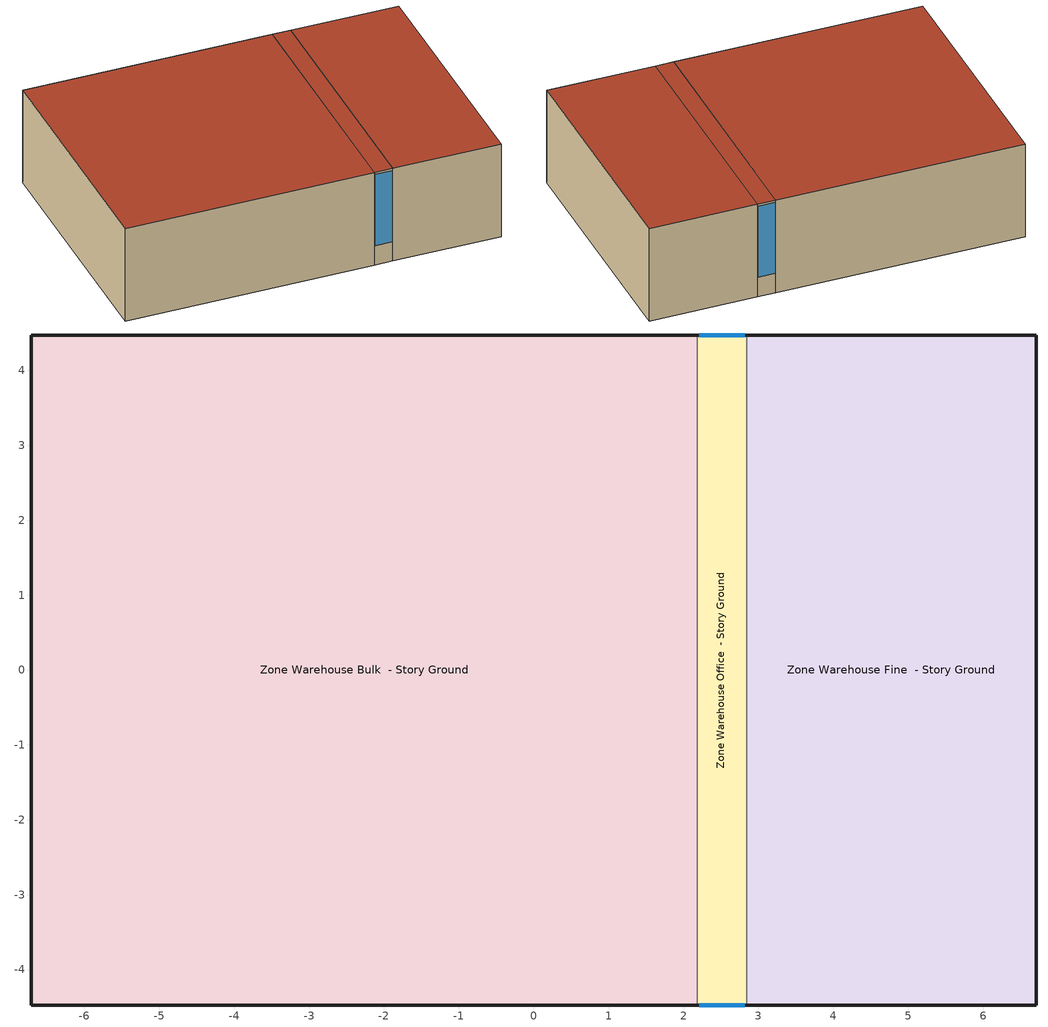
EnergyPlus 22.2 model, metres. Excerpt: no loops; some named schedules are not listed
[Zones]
Zone Warehouse Bulk  - Story Ground
 floor ground (Foundation F 126 Perim 2673 Area 7956): -6.71,-4.47 -6.71,4.47 2.18,4.47 2.18,-4.47 z0
 wall outside (Typical Insulated Exterior Mass Wall R-14.08): 2.18,4.47 -6.71,4.47 -6.71,-4.47 2.18,-4.47 z0:3.66
 wall to Zone Warehouse Office  - Story Ground (Typical Interior Wall): 2.18,-4.47 2.18,4.47 z0:3.66
 roof outside (Typical Insulated Metal Building Roof R-15.38): 2.18,-4.47 2.18,4.47 -6.71,4.47 -6.71,-4.47 z3.66
Zone Warehouse Fine  - Story Ground
 floor ground (Foundation F 126 Perim 1668 Area 3459): 2.84,-4.47 2.84,4.47 6.71,4.47 6.71,-4.47 z0
 wall outside (Typical Insulated Exterior Mass Wall R-14.08): 2.84,-4.47 6.71,-4.47 6.71,4.47 2.84,4.47 z0:3.66
 wall to Zone Warehouse Office  - Story Ground (Typical Interior Wall): 2.84,4.47 2.84,-4.47 z0:3.66
 roof outside (Typical Insulated Metal Building Roof R-15.38): 6.71,-4.47 6.71,4.47 2.84,4.47 2.84,-4.47 z3.66
Zone Warehouse Office  - Story Ground
 floor ground (Foundation F 126 Perim 131 Area 588): 2.18,-4.47 2.18,4.47 2.84,4.47 2.84,-4.47 z0
 wall outside (Typical Insulated Exterior Mass Wall R-14.08): 2.18,-4.47 2.84,-4.47 / 2.84,4.47 2.18,4.47 z0:3.66
 window (U 0.42 SHGC 0.45 Dbl Ref-D Clr 6mm/13mm Arg): 2.21,-4.47 2.82,-4.47 / 2.82,4.47 2.21,4.47 z0.76:3.58
 roof outside (Typical Insulated Metal Building Roof R-15.38): 2.84,-4.47 2.84,4.47 2.18,4.47 2.18,-4.47 z3.66
[Building]
90.1-2010|Warehouse: North Axis {deg}=0; Terrain=Urban; Loads Convergence Tolerance Value {W}=0.04; Temperature Convergence Tolerance Value {deltaC}=0.2; Solar Distribution=FullInteriorAndExterior; Maximum Number of Warmup Days=25; Minimum Number of Warmup Days=6
[Site:Location]
Kodiak Airport: Latitude {deg}=57.75; Longitude {deg}=-152.5; Time Zone {hr}=-9; Elevation {m}=5
[Site:GroundTemperature:FCfactorMethod]
January Ground Temperature {C}=-3.1; February Ground Temperature {C}=-17.7; March Ground Temperature {C}=-19.3; April Ground Temperature {C}=-17.6; May Ground Temperature {C}=-15.4; June Ground Temperature {C}=-10.3; July Ground Temperature {C}=0.7; August Ground Temperature {C}=10.6; September Ground Temperature {C}=16; October Ground Temperature {C}=16.9; November Ground Temperature {C}=14.2; December Ground Temperature {C}=6.7
[Site:WaterMainsTemperature]
Calculation Method=Correlation; Annual Average Outdoor Air Temperature {C}=-1.525; Maximum Difference In Monthly Average Outdoor Air Temperatures {deltaC}=36.2
[SizingPeriod:DesignDay] Day of Month=21; Dry-Bulb Temperature Range Modifier Type=DefaultMultipliers; Humidity Condition Type=Wetbulb; Barometric Pressure {Pa}=100917; Rain Indicator=No; Snow Indicator=No; Daylight Saving Time Indicator=No; Begin Environment Reset Mode=FullResetAtBeginEnvironment
Name | Month | Day Type | Maximum Dry-Bulb Temperature {C} | Daily Dry-Bulb Temperature Range {deltaC} | Wetbulb or DewPoint at Maximum Dry-Bulb {C} | Wind Speed {m/s} | Wind Direction {deg} | Solar Model Indicator | ASHRAE Clear Sky Optical Depth for Beam Irradiance (taub) | ASHRAE Clear Sky Optical Depth for Diffuse Irradiance (taud) | Sky Clearness
Kodiak Ann Clg .4% Condns DB=>MWB | 8 | SummerDesignDay | 20.3 | 6.3 | 14.1 | 5 | 320 | ASHRAETau | 0.322 | 2.497
Kodiak Ann Clg .4% Condns WB=>MDB | 8 | SummerDesignDay | 18.9 | 6.3 | 15 | 5 | 320 | ASHRAETau | 0.322 | 2.497
Kodiak Ann Htg 99.6% Condns DB | 1 | WinterDesignDay | -12.8 | 0 | -12.8 | 5.6 | 290 | ASHRAEClearSky |  |  | 0
Kodiak April .4% Condns DB=>MCWB | 4 | SummerDesignDay | 12.9 | 5.4 | 7 | 5 | 320 | ASHRAETau | 0.323 | 2.439
[Material] Thermal Absorptance=0.9
Name | Roughness | Thickness {m} | Conductivity {W/m-K} | Density {kg/m3} | Specific Heat {J/kg-K} | Solar Absorptance | Visible Absorptance
1/2IN Gypsum | Smooth | 0.0127 | 0.16 | 784.9 | 830 | 0.4 | 0.4
1IN Stucco | Smooth | 0.0253 | 0.6918 | 1858 | 837 | 0.7 | 0.92
8IN CONCRETE HW RefBldg | Rough | 0.2032 | 1.311 | 2240 | 836.8 | 0.7 | 0.7
G01 13mm gypsum board | Smooth | 0.0127 | 0.16 | 800 | 1090 | 0.7 | 0.5
Metal Roof Surface | Smooth | 0.0008 | 45.28 | 7824 | 500 | 0.7 | 0.7
Std Wood 6inch 2 | MediumSmooth | 0.15 | 0.12 | 540 | 1210 | 0.7 | 0.7
[Material:NoMass] Roughness=Smooth; Thermal Absorptance=0.9; Solar Absorptance=0.7; Visible Absorptance=0.7
Name | Thermal Resistance {m2-K/W}
Typical Insulation R-11.7 | 2.05979
Typical Insulation R-14.6 | 2.572
[WindowMaterial:Gas]
ARGON 13MM: Gas Type=Argon; Thickness {m}=0.0127
[WindowMaterial:Glazing] Optical Data Type=SpectralAverage; Thickness {m}=0.006; Infrared Transmittance at Normal Incidence=0; Front Side Infrared Hemispherical Emissivity=0.84; Conductivity {W/m-K}=0.9; Dirt Correction Factor for Solar and Visible Transmittance=1; Solar Diffusing=No
Name | Solar Transmittance at Normal Incidence | Front Side Solar Reflectance at Normal Incidence | Back Side Solar Reflectance at Normal Incidence | Visible Transmittance at Normal Incidence | Front Side Visible Reflectance at Normal Incidence | Back Side Visible Reflectance at Normal Incidence | Back Side Infrared Hemispherical Emissivity
CLEAR 6MM | 0.775 | 0.071 | 0.071 | 0.881 | 0.08 | 0.08 | 0.84
REF D CLEAR 6MM | 0.429 | 0.308 | 0.379 | 0.334 | 0.453 | 0.505 | 0.82
[Construction]
InteriorFurnishings 2: Std Wood 6inch 2
Typical Insulated Exterior Mass Wall R-14.08: 1IN Stucco, 8IN CONCRETE HW RefBldg, Typical Insulation R-11.7, 1/2IN Gypsum
Typical Insulated Metal Building Roof R-15.38: Metal Roof Surface, Typical Insulation R-14.6
Typical Interior Wall: G01 13mm gypsum board, G01 13mm gypsum board
U 0.42 SHGC 0.45 Dbl Ref-D Clr 6mm/13mm Arg: REF D CLEAR 6MM, ARGON 13MM, CLEAR 6MM
[Construction:FfactorGroundFloor] F-Factor {W/m-K}=1.26344
Name | Area {m2} | PerimeterExposed {m}
Foundation F 126 Perim 131 Area 588 | 5.88151 | 1.31498
Foundation F 126 Perim 1668 Area 3459 | 34.5929 | 16.6796
Foundation F 126 Perim 2673 Area 7956 | 79.5564 | 26.7325
[Zone] Multiplier=1; Part of Total Floor Area=Yes
Zone Warehouse Bulk  - Story Ground; Zone Warehouse Fine  - Story Ground; Zone Warehouse Office  - Story Ground
[Space]
Name | Zone | Space Type
Warehouse Bulk  - Story Ground | Zone Warehouse Bulk  - Story Ground | Warehouse Bulk - 90.1-2010
Warehouse Fine  - Story Ground | Zone Warehouse Fine  - Story Ground | Warehouse Fine - 90.1-2010
Warehouse Office  - Story Ground | Zone Warehouse Office  - Story Ground | Warehouse Office - 90.1-2010
[SpaceList]
Warehouse Bulk - 90.1-2010: Warehouse Bulk  - Story Ground
Warehouse Fine - 90.1-2010: Warehouse Fine  - Story Ground
Warehouse Office - 90.1-2010: Warehouse Office  - Story Ground
[Lights] Design Level Calculation Method=Watts/Area; Return Air Fraction=0; Fraction Visible=0.18; Fraction Replaceable=1
Name | Zone or ZoneList or Space or SpaceList | Schedule | Watts per Zone Floor Area {W/m2} | Fraction Radiant
Warehouse Bulk Lights | Warehouse Bulk - 90.1-2010 | Warehouse BLDG_LIGHT_STORAGE_SCH | 6.24307 | 0.42
Warehouse Fine Lights | Warehouse Fine - 90.1-2010 | Warehouse BLDG_LIGHT_STORAGE_SCH | 10.2257 | 0.42
Warehouse Office Lights | Warehouse Office - 90.1-2010 | Warehouse BLDG_LIGHT_OFFICE_SCH_2010 | 9.68752 | 0.37
[ElectricEquipment] Design Level Calculation Method=Watts/Area
Name | Zone or ZoneList or Space or SpaceList | Schedule | Watts per Zone Floor Area {W/m2} | Fraction Latent | Fraction Radiant | Fraction Lost
Electric Equipment 2 | Warehouse Bulk - 90.1-2010 | Outage Availability Schedule | 50
Warehouse Bulk Elec Equip | Warehouse Bulk - 90.1-2010 | Warehouse Bldg Equip | 2.55842 | 0 | 0 | 0
Electric Equipment 1 | Warehouse Office - 90.1-2010 | Outage Availability Schedule | 30
Warehouse Office Elec Equip | Warehouse Office - 90.1-2010 | Warehouse Office_Plug_SCH | 8.07293 | 0 | 0 | 0
[ZoneInfiltration:DesignFlowRate] Schedule=Always On Discrete; Design Flow Rate Calculation Method=Flow/ExteriorArea; Constant Term Coefficient=0; Temperature Term Coefficient=0; Velocity Term Coefficient=0.224; Velocity Squared Term Coefficient=0
Name | Zone or ZoneList or Space or SpaceList | Flow Rate per Exterior Surface Area {m3/s-m2}
Warehouse Bulk  - Story Ground Infiltration | Warehouse Bulk  - Story Ground | 0.000256235
Warehouse Fine  - Story Ground Infiltration | Warehouse Fine  - Story Ground | 0.007
Warehouse Office  - Story Ground Infiltration | Warehouse Office  - Story Ground | 0.000256235
[ZoneControl:Thermostat]
Zone Warehouse Bulk  - Story Ground Thermostat: Zone or ZoneList=Zone Warehouse Bulk  - Story Ground; Control Type Schedule=Zone Warehouse Bulk  - Story Ground Thermostat Schedule; Control 1=Warehouse Bulk - 90.1-2010 Thermostat; Temperature Difference Between Cutout And Setpoint {deltaC}=0
[ThermostatSetpoint:DualSetpoint]
Warehouse Bulk - 90.1-2010 Thermostat: Heating Setpoint Temperature Schedule=Warehouse Bulk Storage Heating Setpoint Schedule; Cooling Setpoint Temperature Schedule=Warehouse ClgSetp BulkStorage
[Zone equipment]
Zone Warehouse Bulk  - Story Ground: Zone Warehouse Bulk  - Story Ground Electric Baseboard
[Sizing:Zone]
Zone Warehouse Bulk  - Story Ground: Zone Cooling Design Supply Air Temperature Input Method=SupplyAirTemperature; Zone Cooling Design Supply Air Temperature {C}=14; Zone Cooling Design Supply Air Temperature Difference {deltaC}=11.11; Zone Heating Design Supply Air Temperature Input Method=SupplyAirTemperature; Zone Heating Design Supply Air Temperature {C}=40; Zone Heating Design Supply Air Temperature Difference {deltaC}=11.11; Zone Cooling Design Supply Air Humidity Ratio {kgWater/kgDryAir}=0.0085; Zone Heating Design Supply Air Humidity Ratio {kgWater/kgDryAir}=0.008; Design Specification Outdoor Air Object=Zone Warehouse Bulk  - Story Ground DSOA Space List; Cooling Design Air Flow Method=DesignDay; Cooling Design Air Flow Rate {m3/s}=0; Cooling Minimum Air Flow per Zone Floor Area {m3/s-m2}=0.000762; Cooling Minimum Air Flow {m3/s}=0; Cooling Minimum Air Flow Fraction=0; Heating Design Air Flow Method=DesignDay; Heating Design Air Flow Rate {m3/s}=0; Heating Maximum Air Flow per Zone Floor Area {m3/s-m2}=0.002032; Heating Maximum Air Flow {m3/s}=0.141576; Heating Maximum Air Flow Fraction=0.3; Account for Dedicated Outdoor Air System=No; Zone Load Sizing Method=Sensible Load Only No Latent Load; Zone Latent Cooling Design Supply Air Humidity Ratio Input Method=HumidityRatioDifference; Zone Cooling Design Supply Air Humidity Ratio Difference {kgWater/kgDryAir}=0.005; Zone Latent Heating Design Supply Air Humidity Ratio Input Method=HumidityRatioDifference; Zone Humidification Design Supply Air Humidity Ratio Difference {kgWater/kgDryAir}=0.005
[DesignSpecification:OutdoorAir]
Warehouse Bulk Ventilation: Outdoor Air Method=Sum; Outdoor Air Flow per Person {m3/s-person}=0; Outdoor Air Flow per Zone Floor Area {m3/s-m2}=0.0003048; Outdoor Air Flow per Zone {m3/s}=0; Outdoor Air Flow Air Changes per Hour {1/hr}=0
[DesignSpecification:OutdoorAir:SpaceList]
Zone Warehouse Bulk  - Story Ground DSOA Space List: Space Name 1=Warehouse Bulk  - Story Ground; Space Design Specification Outdoor Air Object Name 1=Warehouse Bulk Ventilation
[InternalMass] Construction=InteriorFurnishings 2
Name | Zone or ZoneList | Space or SpaceList | Surface Area {m2}
Warehouse Fine  - Story Ground Mass | Zone Warehouse Fine  - Story Ground | Warehouse Fine  - Story Ground | 69.1857
Warehouse Office  - Story Ground Mass | Zone Warehouse Office  - Story Ground | Warehouse Office  - Story Ground | 11.763
[People]
Warehouse Office People: Zone or ZoneList or Space or SpaceList=Warehouse Office - 90.1-2010; Number of People Schedule=Warehouse BLDG_OCC_SCH; Number of People Calculation Method=People/Area; People per Floor Area {person/m2}=0.0210973; Fraction Radiant=0.3; Activity Level Schedule=Warehouse Office Activity Schedule; Enable ASHRAE 55 Comfort Warnings=Yes; Work Efficiency Schedule=Work Efficiency Schedule; Clothing Insulation Schedule=Clothing Schedule; Air Velocity Schedule=Air Velocity Schedule; Thermal Comfort Model 1 Type=Fanger; Thermal Comfort Model 2 Type=AdaptiveASH55
[Exterior:Lights] Control Option=AstronomicalClock
Name | Schedule | Design Level {W}
NonDimming Exterior Lights Def | OfficeSmall Exterior_lighting_schedule_a | 50.7
Occ Sensing Exterior Lights Def | OfficeSmall Exterior_lighting_schedule_b | 861.3
[Schedule:Day:Interval]
Warehouse BLDG_LIGHT_STORAGE_SCH Default: Average, 24:00, 0.1
Warehouse BLDG_LIGHT_STORAGE_SCH Sat|Wkdy Day: Average, 06:30, 0.1, 06:40, 0.183333, 06:50, 0.266667, 07:00, 0.35, 07:10, 0.433333, 07:20, 0.516667, 07:30, 0.6, 07:40, 0.625, 07:50, 0.65, 08:00, 0.675, 08:09, 0.7, 08:19, 0.725, 08:29, 0.75, 08:30, 0.75, 08:39, 0.766667, 08:49, 0.783333, 08:59, 0.8, 09:09, 0.816667, 09:19, 0.833333, 09:29, 0.85, 09:30, 0.85, 15:30, 0.85, 15:39, 0.833333, 15:49, 0.816667, 15:59, 0.8, 16:09, 0.783333, 16:19, 0.766667, 16:30, 0.75, 16:40, 0.725, 16:50, 0.7, 17:00, 0.675, 17:10, 0.65, 17:20, 0.625, 17:30, 0.6, 17:40, 0.516667, 17:50, 0.433333, 18:00, 0.35, 18:10, 0.266667, 18:20, 0.183333, 18:30, 0.1, 24:00, 0.1
OfficeSmall Exterior_lighting_schedule_a Default; OfficeSmall Exterior_lighting_schedule_a Summer Design Day; OfficeSmall Exterior_lighting_schedule_a Winter Design Day: No, 06:00, 0, 24:00, 1
OfficeSmall Exterior_lighting_schedule_b Default; OfficeSmall Exterior_lighting_schedule_b Summer Design Day; OfficeSmall Exterior_lighting_schedule_b Winter Design Day: No, 06:00, 0.7, 24:00, 1
Schedule Day 21: No, 01:00, 0.7, 02:00, 0.7, 03:00, 0, 04:00, 0, 05:00, 0, 06:00, 0, 07:00, 0, 08:00, 1, 09:00, 1, 10:00, 1, 11:00, 1, 12:00, 1, 13:00, 1, 14:00, 1, 15:00, 1, 16:00, 1, 17:00, 1, 18:00, 1, 19:00, 1, 20:00, 1, 21:00, 1, 22:00, 1, 23:00, 1, 24:00, 1
Schedule Day 31: No, 01:00, 0, 02:00, 0, 03:00, 0, 04:00, 0, 05:00, 0, 06:00, 0, 07:00, 0, 08:00, 1, 09:00, 1, 10:00, 1, 11:00, 1, 12:00, 1, 13:00, 1, 14:00, 1, 15:00, 1, 16:00, 1, 17:00, 1, 18:00, 1, 19:00, 1, 20:00, 1, 21:00, 1, 22:00, 1, 23:00, 1, 24:00, 1
[Schedule:Week:Daily]
Warehouse BLDG_LIGHT_STORAGE_SCH Week Rule - Jan1-Mar4: Warehouse BLDG_LIGHT_STORAGE_SCH Default, Warehouse BLDG_LIGHT_STORAGE_SCH Sat|Wkdy Day, Warehouse BLDG_LIGHT_STORAGE_SCH Sat|Wkdy Day, Warehouse BLDG_LIGHT_STORAGE_SCH Sat|Wkdy Day, Warehouse BLDG_LIGHT_STORAGE_SCH Sat|Wkdy Day, Warehouse BLDG_LIGHT_STORAGE_SCH Sat|Wkdy Day, Warehouse BLDG_LIGHT_STORAGE_SCH Sat|Wkdy Day, Warehouse BLDG_LIGHT_STORAGE_SCH Default, Warehouse BLDG_LIGHT_STORAGE_SCH Summer Design Day, Warehouse BLDG_LIGHT_STORAGE_SCH Winter Design Day, Warehouse BLDG_LIGHT_STORAGE_SCH Default, Warehouse BLDG_LIGHT_STORAGE_SCH Default
Warehouse BLDG_LIGHT_STORAGE_SCH Week Rule - Mar5-Apr29; Warehouse BLDG_LIGHT_STORAGE_SCH Week Rule - May7-Dec31: autogen Schedule Rule 22 1_day_sch, Warehouse BLDG_LIGHT_STORAGE_SCH Sat|Wkdy Day, Warehouse BLDG_LIGHT_STORAGE_SCH Sat|Wkdy Day, Warehouse BLDG_LIGHT_STORAGE_SCH Sat|Wkdy Day, Warehouse BLDG_LIGHT_STORAGE_SCH Sat|Wkdy Day, Warehouse BLDG_LIGHT_STORAGE_SCH Sat|Wkdy Day, Warehouse BLDG_LIGHT_STORAGE_SCH Sat|Wkdy Day, Warehouse BLDG_LIGHT_STORAGE_SCH Default, Warehouse BLDG_LIGHT_STORAGE_SCH Summer Design Day, Warehouse BLDG_LIGHT_STORAGE_SCH Winter Design Day, Warehouse BLDG_LIGHT_STORAGE_SCH Default, Warehouse BLDG_LIGHT_STORAGE_SCH Default
Warehouse BLDG_LIGHT_STORAGE_SCH Week Rule - Apr30-May6: autogen Schedule Rule 22 1_day_sch, Warehouse BLDG_LIGHT_STORAGE_SCH Sat|Wkdy Day, Warehouse BLDG_LIGHT_STORAGE_SCH Sat|Wkdy Day, Warehouse BLDG_LIGHT_STORAGE_SCH Sat|Wkdy Day, Warehouse BLDG_LIGHT_STORAGE_SCH Sat|Wkdy Day, Schedule Day 18, Warehouse BLDG_LIGHT_STORAGE_SCH Sat|Wkdy Day, Warehouse BLDG_LIGHT_STORAGE_SCH Default, Warehouse BLDG_LIGHT_STORAGE_SCH Summer Design Day, Warehouse BLDG_LIGHT_STORAGE_SCH Winter Design Day, Warehouse BLDG_LIGHT_STORAGE_SCH Default, Warehouse BLDG_LIGHT_STORAGE_SCH Default
Warehouse Bldg Equip Week Rule - Jan1-Mar4: Warehouse Bldg Equip Sun|Hol Day, autogen Warehouse Bldg Equip 1_day_sch, Warehouse Bldg Equip Default, Warehouse Bldg Equip Default, Warehouse Bldg Equip Default, Warehouse Bldg Equip Default, Warehouse Bldg Equip Default, Warehouse Bldg Equip Default, Warehouse Bldg Equip Summer Design Day, Warehouse Bldg Equip Winter Design Day, Warehouse Bldg Equip Default, Warehouse Bldg Equip Default
Warehouse Bldg Equip Week Rule - Mar5-Apr29; Warehouse Bldg Equip Week Rule - May7-Dec31: Warehouse Bldg Equip Sun|Hol Day, Warehouse Bldg Equip Default, Warehouse Bldg Equip Default, Warehouse Bldg Equip Default, Warehouse Bldg Equip Default, Warehouse Bldg Equip Default, Warehouse Bldg Equip Default, Warehouse Bldg Equip Default, Warehouse Bldg Equip Summer Design Day, Warehouse Bldg Equip Winter Design Day, Warehouse Bldg Equip Default, Warehouse Bldg Equip Default
Warehouse Bldg Equip Week Rule - Apr30-May6: Warehouse Bldg Equip Sun|Hol Day, Warehouse Bldg Equip Default, Warehouse Bldg Equip Default, Warehouse Bldg Equip Default, Warehouse Bldg Equip Default, Schedule Day 17, Warehouse Bldg Equip Default, Warehouse Bldg Equip Default, Warehouse Bldg Equip Summer Design Day, Warehouse Bldg Equip Winter Design Day, Warehouse Bldg Equip Default, Warehouse Bldg Equip Default
Warehouse BLDG_LIGHT_OFFICE_SCH_2010 Week Rule - Jan1-Mar4: Warehouse BLDG_LIGHT_OFFICE_SCH_2010 Default, Warehouse BLDG_LIGHT_OFFICE_SCH_2010 Sat|Wkdy Day, Warehouse BLDG_LIGHT_OFFICE_SCH_2010 Sat|Wkdy Day, Warehouse BLDG_LIGHT_OFFICE_SCH_2010 Sat|Wkdy Day, Warehouse BLDG_LIGHT_OFFICE_SCH_2010 Sat|Wkdy Day, Warehouse BLDG_LIGHT_OFFICE_SCH_2010 Sat|Wkdy Day, Warehouse BLDG_LIGHT_OFFICE_SCH_2010 Default, Warehouse BLDG_LIGHT_OFFICE_SCH_2010 Default, Warehouse BLDG_LIGHT_OFFICE_SCH_2010 Summer Design Day, Warehouse BLDG_LIGHT_OFFICE_SCH_2010 Winter Design Day, Warehouse BLDG_LIGHT_OFFICE_SCH_2010 Default, Warehouse BLDG_LIGHT_OFFICE_SCH_2010 Default
Warehouse BLDG_LIGHT_OFFICE_SCH_2010 Week Rule - Mar5-Apr29; Warehouse BLDG_LIGHT_OFFICE_SCH_2010 Week Rule - May7-Dec31: autogen Schedule Rule 29 1_day_sch, Warehouse BLDG_LIGHT_OFFICE_SCH_2010 Sat|Wkdy Day, Warehouse BLDG_LIGHT_OFFICE_SCH_2010 Sat|Wkdy Day, Warehouse BLDG_LIGHT_OFFICE_SCH_2010 Sat|Wkdy Day, Warehouse BLDG_LIGHT_OFFICE_SCH_2010 Sat|Wkdy Day, Warehouse BLDG_LIGHT_OFFICE_SCH_2010 Sat|Wkdy Day, Warehouse BLDG_LIGHT_OFFICE_SCH_2010 Default, Warehouse BLDG_LIGHT_OFFICE_SCH_2010 Default, Warehouse BLDG_LIGHT_OFFICE_SCH_2010 Summer Design Day, Warehouse BLDG_LIGHT_OFFICE_SCH_2010 Winter Design Day, Warehouse BLDG_LIGHT_OFFICE_SCH_2010 Default, Warehouse BLDG_LIGHT_OFFICE_SCH_2010 Default
Warehouse BLDG_LIGHT_OFFICE_SCH_2010 Week Rule - Apr30-May6: autogen Schedule Rule 29 1_day_sch, Warehouse BLDG_LIGHT_OFFICE_SCH_2010 Sat|Wkdy Day, Warehouse BLDG_LIGHT_OFFICE_SCH_2010 Sat|Wkdy Day, Warehouse BLDG_LIGHT_OFFICE_SCH_2010 Sat|Wkdy Day, Warehouse BLDG_LIGHT_OFFICE_SCH_2010 Sat|Wkdy Day, Schedule Day 16, Warehouse BLDG_LIGHT_OFFICE_SCH_2010 Default, Warehouse BLDG_LIGHT_OFFICE_SCH_2010 Default, Warehouse BLDG_LIGHT_OFFICE_SCH_2010 Summer Design Day, Warehouse BLDG_LIGHT_OFFICE_SCH_2010 Winter Design Day, Warehouse BLDG_LIGHT_OFFICE_SCH_2010 Default, Warehouse BLDG_LIGHT_OFFICE_SCH_2010 Default
Warehouse BLDG_OCC_SCH Week Rule - Jan1-Dec31: Warehouse BLDG_OCC_SCH Default, Warehouse BLDG_OCC_SCH WntrDsn|SmrDsn|Sat|Wkdy Day, Warehouse BLDG_OCC_SCH WntrDsn|SmrDsn|Sat|Wkdy Day, Warehouse BLDG_OCC_SCH WntrDsn|SmrDsn|Sat|Wkdy Day, Warehouse BLDG_OCC_SCH WntrDsn|SmrDsn|Sat|Wkdy Day, Warehouse BLDG_OCC_SCH WntrDsn|SmrDsn|Sat|Wkdy Day, Warehouse BLDG_OCC_SCH Default, Warehouse BLDG_OCC_SCH Default, Warehouse BLDG_OCC_SCH Summer Design Day, Warehouse BLDG_OCC_SCH Winter Design Day, Warehouse BLDG_OCC_SCH Default, Warehouse BLDG_OCC_SCH Default
Warehouse Office Activity Schedule Week Rule - Jan1-Feb25: Warehouse Office Activity Schedule Default, autogen Warehouse Office Activity Schedule 0_day_sch, Warehouse Office Activity Schedule Default, Warehouse Office Activity Schedule Default, autogen Warehouse Office Activity Schedule 1_day_sch, Warehouse Office Activity Schedule Default, Warehouse Office Activity Schedule Default, Warehouse Office Activity Schedule Default, Warehouse Office Activity Schedule Summer Design Day, Warehouse Office Activity Schedule Winter Design Day, Warehouse Office Activity Schedule Default, Warehouse Office Activity Schedule Default
Warehouse Office Activity Schedule Week Rule - Feb26-Mar4: Warehouse Office Activity Schedule Default, autogen Warehouse Office Activity Schedule 0_day_sch, Warehouse Office Activity Schedule Default, autogen Warehouse Office Activity Schedule 1_day_sch, Warehouse Office Activity Schedule Default, Warehouse Office Activity Schedule Default, Warehouse Office Activity Schedule Default, Warehouse Office Activity Schedule Default, Warehouse Office Activity Schedule Summer Design Day, Warehouse Office Activity Schedule Winter Design Day, Warehouse Office Activity Schedule Default, Warehouse Office Activity Schedule Default
Warehouse Office Activity Schedule Week Rule - Mar5-Dec31: autogen Warehouse Office Activity Schedule 0_day_sch, Warehouse Office Activity Schedule Default, Warehouse Office Activity Schedule Default, autogen Warehouse Office Activity Schedule 1_day_sch, Warehouse Office Activity Schedule Default, Warehouse Office Activity Schedule Default, Warehouse Office Activity Schedule Default, Warehouse Office Activity Schedule Default, Warehouse Office Activity Schedule Summer Design Day, Warehouse Office Activity Schedule Winter Design Day, Warehouse Office Activity Schedule Default, Warehouse Office Activity Schedule Default
Work Efficiency Schedule Week Rule - Jan1-Apr29; Work Efficiency Schedule Week Rule - May7-Dec31: Work Efficiency Schedule Default, Work Efficiency Schedule Default, Work Efficiency Schedule Default, Work Efficiency Schedule Default, Work Efficiency Schedule Default, Work Efficiency Schedule Default, Work Efficiency Schedule Default, Work Efficiency Schedule Default, Work Efficiency Schedule Default, Work Efficiency Schedule Default, Work Efficiency Schedule Default, Work Efficiency Schedule Default
Work Efficiency Schedule Week Rule - Apr30-May6: Work Efficiency Schedule Default, Work Efficiency Schedule Default, Work Efficiency Schedule Default, Work Efficiency Schedule Default, Work Efficiency Schedule Default, Schedule Day 25, Work Efficiency Schedule Default, Work Efficiency Schedule Default, Work Efficiency Schedule Default, Work Efficiency Schedule Default, Work Efficiency Schedule Default, Work Efficiency Schedule Default
Clothing Schedule Week Rule - Jan1-Apr29; Clothing Schedule Week Rule - May7-Dec31: Clothing Schedule Default Winter Clothes, Clothing Schedule Default Winter Clothes, Clothing Schedule Default Winter Clothes, Clothing Schedule Default Winter Clothes, Clothing Schedule Default Winter Clothes, Clothing Schedule Default Winter Clothes, Clothing Schedule Default Winter Clothes, Clothing Schedule Default Winter Clothes, Clothing Schedule Default Winter Clothes, Clothing Schedule Default Winter Clothes, Clothing Schedule Default Winter Clothes, Clothing Schedule Default Winter Clothes
Clothing Schedule Week Rule - Apr30-May6: Clothing Schedule Default Winter Clothes, Clothing Schedule Default Winter Clothes, Clothing Schedule Default Winter Clothes, Clothing Schedule Default Winter Clothes, Clothing Schedule Default Winter Clothes, Schedule Day 23, Clothing Schedule Default Winter Clothes, Clothing Schedule Default Winter Clothes, Clothing Schedule Default Winter Clothes, Clothing Schedule Default Winter Clothes, Clothing Schedule Default Winter Clothes, Clothing Schedule Default Winter Clothes
Air Velocity Schedule Week Rule - Jan1-Apr29; Air Velocity Schedule Week Rule - May7-Dec31: Air Velocity Schedule Default, Air Velocity Schedule Default, Air Velocity Schedule Default, Air Velocity Schedule Default, Air Velocity Schedule Default, Air Velocity Schedule Default, Air Velocity Schedule Default, Air Velocity Schedule Default, Air Velocity Schedule Default, Air Velocity Schedule Default, Air Velocity Schedule Default, Air Velocity Schedule Default
Air Velocity Schedule Week Rule - Apr30-May6: Air Velocity Schedule Default, Air Velocity Schedule Default, Air Velocity Schedule Default, Air Velocity Schedule Default, Air Velocity Schedule Default, Schedule Day 33, Air Velocity Schedule Default, Air Velocity Schedule Default, Air Velocity Schedule Default, Air Velocity Schedule Default, Air Velocity Schedule Default, Air Velocity Schedule Default
Warehouse Office_Plug_SCH Week Rule - Jan1-Mar4: Warehouse Office_Plug_SCH Default, Warehouse Office_Plug_SCH Sat|Wkdy Day, Warehouse Office_Plug_SCH Sat|Wkdy Day, Warehouse Office_Plug_SCH Sat|Wkdy Day, Warehouse Office_Plug_SCH Sat|Wkdy Day, Warehouse Office_Plug_SCH Sat|Wkdy Day, Warehouse Office_Plug_SCH Sat|Wkdy Day, Warehouse Office_Plug_SCH Default, Warehouse Office_Plug_SCH Summer Design Day, Warehouse Office_Plug_SCH Winter Design Day, Warehouse Office_Plug_SCH Default, Warehouse Office_Plug_SCH Default
Warehouse Office_Plug_SCH Week Rule - Mar5-Apr29; Warehouse Office_Plug_SCH Week Rule - May7-Dec31: autogen Schedule Rule 30 1_day_sch, Warehouse Office_Plug_SCH Sat|Wkdy Day, Warehouse Office_Plug_SCH Sat|Wkdy Day, Warehouse Office_Plug_SCH Sat|Wkdy Day, Warehouse Office_Plug_SCH Sat|Wkdy Day, Warehouse Office_Plug_SCH Sat|Wkdy Day, Warehouse Office_Plug_SCH Sat|Wkdy Day, Warehouse Office_Plug_SCH Default, Warehouse Office_Plug_SCH Summer Design Day, Warehouse Office_Plug_SCH Winter Design Day, Warehouse Office_Plug_SCH Default, Warehouse Office_Plug_SCH Default
Warehouse Office_Plug_SCH Week Rule - Apr30-May6: autogen Schedule Rule 30 1_day_sch, Warehouse Office_Plug_SCH Sat|Wkdy Day, Warehouse Office_Plug_SCH Sat|Wkdy Day, Warehouse Office_Plug_SCH Sat|Wkdy Day, Warehouse Office_Plug_SCH Sat|Wkdy Day, Schedule Day 26, Warehouse Office_Plug_SCH Sat|Wkdy Day, Warehouse Office_Plug_SCH Default, Warehouse Office_Plug_SCH Summer Design Day, Warehouse Office_Plug_SCH Winter Design Day, Warehouse Office_Plug_SCH Default, Warehouse Office_Plug_SCH Default
OfficeSmall Exterior_lighting_schedule_a Week Rule - Jan1-Apr29; OfficeSmall Exterior_lighting_schedule_a Week Rule - May7-Dec31: OfficeSmall Exterior_lighting_schedule_a Default, OfficeSmall Exterior_lighting_schedule_a Default, OfficeSmall Exterior_lighting_schedule_a Default, OfficeSmall Exterior_lighting_schedule_a Default, OfficeSmall Exterior_lighting_schedule_a Default, OfficeSmall Exterior_lighting_schedule_a Default, OfficeSmall Exterior_lighting_schedule_a Default, OfficeSmall Exterior_lighting_schedule_a Default, OfficeSmall Exterior_lighting_schedule_a Summer Design Day, OfficeSmall Exterior_lighting_schedule_a Winter Design Day, OfficeSmall Exterior_lighting_schedule_a Default, OfficeSmall Exterior_lighting_schedule_a Default
OfficeSmall Exterior_lighting_schedule_a Week Rule - Apr30-May6: OfficeSmall Exterior_lighting_schedule_a Default, OfficeSmall Exterior_lighting_schedule_a Default, OfficeSmall Exterior_lighting_schedule_a Default, OfficeSmall Exterior_lighting_schedule_a Default, OfficeSmall Exterior_lighting_schedule_a Default, Schedule Day 31, OfficeSmall Exterior_lighting_schedule_a Default, OfficeSmall Exterior_lighting_schedule_a Default, OfficeSmall Exterior_lighting_schedule_a Summer Design Day, OfficeSmall Exterior_lighting_schedule_a Winter Design Day, OfficeSmall Exterior_lighting_schedule_a Default, OfficeSmall Exterior_lighting_schedule_a Default
OfficeSmall Exterior_lighting_schedule_b Week Rule - Jan1-Apr29; OfficeSmall Exterior_lighting_schedule_b Week Rule - May7-Dec31: OfficeSmall Exterior_lighting_schedule_b Default, OfficeSmall Exterior_lighting_schedule_b Default, OfficeSmall Exterior_lighting_schedule_b Default, OfficeSmall Exterior_lighting_schedule_b Default, OfficeSmall Exterior_lighting_schedule_b Default, OfficeSmall Exterior_lighting_schedule_b Default, OfficeSmall Exterior_lighting_schedule_b Default, OfficeSmall Exterior_lighting_schedule_b Default, OfficeSmall Exterior_lighting_schedule_b Summer Design Day, OfficeSmall Exterior_lighting_schedule_b Winter Design Day, OfficeSmall Exterior_lighting_schedule_b Default, OfficeSmall Exterior_lighting_schedule_b Default
OfficeSmall Exterior_lighting_schedule_b Week Rule - Apr30-May6: OfficeSmall Exterior_lighting_schedule_b Default, OfficeSmall Exterior_lighting_schedule_b Default, OfficeSmall Exterior_lighting_schedule_b Default, OfficeSmall Exterior_lighting_schedule_b Default, OfficeSmall Exterior_lighting_schedule_b Default, Schedule Day 21, OfficeSmall Exterior_lighting_schedule_b Default, OfficeSmall Exterior_lighting_schedule_b Default, OfficeSmall Exterior_lighting_schedule_b Summer Design Day, OfficeSmall Exterior_lighting_schedule_b Winter Design Day, OfficeSmall Exterior_lighting_schedule_b Default, OfficeSmall Exterior_lighting_schedule_b Default
[Schedule:Year]
Warehouse BLDG_LIGHT_STORAGE_SCH: Warehouse BLDG_LIGHT_STORAGE_SCH Week Rule - Jan1-Mar4, 1, 1, 3, 4, Warehouse BLDG_LIGHT_STORAGE_SCH Week Rule - Mar5-Apr29, 3, 5, 4, 29, Warehouse BLDG_LIGHT_STORAGE_SCH Week Rule - Apr30-May6, 4, 30, 5, 6, Warehouse BLDG_LIGHT_STORAGE_SCH Week Rule - May7-Dec31, 5, 7, 12, 31
Warehouse Bldg Equip: Warehouse Bldg Equip Week Rule - Jan1-Mar4, 1, 1, 3, 4, Warehouse Bldg Equip Week Rule - Mar5-Apr29, 3, 5, 4, 29, Warehouse Bldg Equip Week Rule - Apr30-May6, 4, 30, 5, 6, Warehouse Bldg Equip Week Rule - May7-Dec31, 5, 7, 12, 31
Warehouse Bulk Storage Heating Setpoint Schedule: Warehouse Bulk Storage Heating Setpoint Schedule Week Rule - Jan1-Feb25, 1, 1, 2, 25, Warehouse Bulk Storage Heating Setpoint Schedule Week Rule - Feb26-Mar4, 2, 26, 3, 4, Warehouse Bulk Storage Heating Setpoint Schedule Week Rule - Mar5-Dec31, 3, 5, 12, 31
Warehouse ClgSetp BulkStorage: Warehouse ClgSetp BulkStorage Week Rule - Jan1-Dec31, 1, 1, 12, 31
Warehouse BLDG_LIGHT_OFFICE_SCH_2010: Warehouse BLDG_LIGHT_OFFICE_SCH_2010 Week Rule - Jan1-Mar4, 1, 1, 3, 4, Warehouse BLDG_LIGHT_OFFICE_SCH_2010 Week Rule - Mar5-Apr29, 3, 5, 4, 29, Warehouse BLDG_LIGHT_OFFICE_SCH_2010 Week Rule - Apr30-May6, 4, 30, 5, 6, Warehouse BLDG_LIGHT_OFFICE_SCH_2010 Week Rule - May7-Dec31, 5, 7, 12, 31
Warehouse BLDG_OCC_SCH: Warehouse BLDG_OCC_SCH Week Rule - Jan1-Dec31, 1, 1, 12, 31
Warehouse Office Activity Schedule: Warehouse Office Activity Schedule Week Rule - Jan1-Feb25, 1, 1, 2, 25, Warehouse Office Activity Schedule Week Rule - Feb26-Mar4, 2, 26, 3, 4, Warehouse Office Activity Schedule Week Rule - Mar5-Dec31, 3, 5, 12, 31
Work Efficiency Schedule: Work Efficiency Schedule Week Rule - Jan1-Apr29, 1, 1, 4, 29, Work Efficiency Schedule Week Rule - Apr30-May6, 4, 30, 5, 6, Work Efficiency Schedule Week Rule - May7-Dec31, 5, 7, 12, 31
Clothing Schedule: Clothing Schedule Week Rule - Jan1-Apr29, 1, 1, 4, 29, Clothing Schedule Week Rule - Apr30-May6, 4, 30, 5, 6, Clothing Schedule Week Rule - May7-Dec31, 5, 7, 12, 31
Air Velocity Schedule: Air Velocity Schedule Week Rule - Jan1-Apr29, 1, 1, 4, 29, Air Velocity Schedule Week Rule - Apr30-May6, 4, 30, 5, 6, Air Velocity Schedule Week Rule - May7-Dec31, 5, 7, 12, 31
Warehouse Office_Plug_SCH: Warehouse Office_Plug_SCH Week Rule - Jan1-Mar4, 1, 1, 3, 4, Warehouse Office_Plug_SCH Week Rule - Mar5-Apr29, 3, 5, 4, 29, Warehouse Office_Plug_SCH Week Rule - Apr30-May6, 4, 30, 5, 6, Warehouse Office_Plug_SCH Week Rule - May7-Dec31, 5, 7, 12, 31
OfficeSmall Exterior_lighting_schedule_a: OfficeSmall Exterior_lighting_schedule_a Week Rule - Jan1-Apr29, 1, 1, 4, 29, OfficeSmall Exterior_lighting_schedule_a Week Rule - Apr30-May6, 4, 30, 5, 6, OfficeSmall Exterior_lighting_schedule_a Week Rule - May7-Dec31, 5, 7, 12, 31
OfficeSmall Exterior_lighting_schedule_b: OfficeSmall Exterior_lighting_schedule_b Week Rule - Jan1-Apr29, 1, 1, 4, 29, OfficeSmall Exterior_lighting_schedule_b Week Rule - Apr30-May6, 4, 30, 5, 6, OfficeSmall Exterior_lighting_schedule_b Week Rule - May7-Dec31, 5, 7, 12, 31
[Schedule:Compact]
Outage Availability Schedule: Through: 01/01, For: AllDays, Until: 24:00, 1, Through: 01/02, For: AllDays, Until: 24:00, 1, Through: 01/03, For: AllDays, Until: 24:00, 1, Through: 01/04, For: AllDays, Until: 24:00, 1, Through: 01/05, For: AllDays, Until: 24:00, 1, Through: 01/06, For: AllDays, Until: 24:00, 1, Through: 01/07, For: AllDays, Until: 24:00, 1, Through: 01/08, For: AllDays, Until: 24:00, 1, Through: 01/09, For: AllDays, Until: 24:00, 1, Through: 01/10, For: AllDays, Until: 24:00, 1, Through: 01/11, For: AllDays, Until: 24:00, 1, Through: 01/12, For: AllDays, Until: 24:00, 1, Through: 01/13, For: AllDays, Until: 24:00, 1, Through: 01/14, For: AllDays, Until: 24:00, 1, Through: 01/15, For: AllDays, Until: 24:00, 1, Through: 01/16, For: AllDays, Until: 24:00, 1, Through: 01/17, For: AllDays, Until: 24:00, 1, Through: 01/18, For: AllDays, Until: 24:00, 1, Through: 01/19, For: AllDays, Until: 24:00, 1, Through: 01/20, For: AllDays, Until: 24:00, 1, Through: 01/21, For: AllDays, Until: 24:00, 1, Through: 01/22, For: AllDays, Until: 24:00, 1, Through: 01/23, For: AllDays, Until: 24:00, 1, Through: 01/24, For: AllDays, Until: 24:00, 1, Through: 01/25, For: AllDays, Until: 24:00, 1, Through: 01/26, For: AllDays, Until: 24:00, 1, Through: 01/27, For: AllDays, Until: 24:00, 1, Through: 01/28, For: AllDays, Until: 24:00, 1, Through: 01/29, For: AllDays, Until: 24:00, 1, Through: 01/30, For: AllDays, Until: 24:00, 1, Through: 01/31, For: AllDays, Until: 24:00, 1, Through: 02/01, For: AllDays, Until: 24:00, 1, Through: 02/02, For: AllDays, Until: 24:00, 1, Through: 02/03, For: AllDays, Until: 24:00, 1, Through: 02/04, For: AllDays, Until: 24:00, 1, Through: 02/05, For: AllDays, Until: 24:00, 1, Through: 02/06, For: AllDays, Until: 24:00, 1, Through: 02/07, For: AllDays, Until: 24:00, 1, Through: 02/08, For: AllDays, Until: 24:00, 1, Through: 02/09, For: AllDays, Until: 24:00, 1, Through: 02/10, For: AllDays, Until: 24:00, 1, Through: 02/11, For: AllDays, Until: 24:00, 1, Through: 02/12, For: AllDays, Until: 24:00, 1, Through: 02/13, For: AllDays, Until: 24:00, 1, Through: 02/14, For: AllDays, Until: 24:00, 1, Through: 02/15, For: AllDays, Until: 24:00, 1, Through: 02/16, For: AllDays, Until: 24:00, 1, Through: 02/17, For: AllDays, Until: 24:00, 1, Through: 02/18, For: AllDays, Until: 24:00, 1, Through: 02/19, For: AllDays, Until: 24:00, 1, Through: 02/20, For: AllDays, Until: 24:00, 1, Through: 02/21, For: AllDays, Until: 24:00, 1, Through: 02/22, For: AllDays, Until: 24:00, 1, Through: 02/23, For: AllDays, Until: 24:00, 1, Through: 02/24, For: AllDays, Until: 24:00, 1, Through: 02/25, For: AllDays, Until: 24:00, 1, Through: 02/26, For: AllDays, Until: 24:00, 1, Through: 02/27, For: AllDays, Until: 24:00, 1, Through: 02/28, For: AllDays, Until: 24:00, 1, Through: 03/01, For: AllDays, Until: 24:00, 1, Through: 03/02, For: AllDays, Until: 24:00, 1, Through: 03/03, For: AllDays, Until: 24:00, 1, Through: 03/04, For: AllDays, Until: 24:00, 1, Through: 03/05, For: AllDays, Until: 24:00, 1, Through: 03/06, For: AllDays, Until: 24:00, 1, Through: 03/07, For: AllDays, Until: 24:00, 1, Through: 03/08, For: AllDays, Until: 24:00, 1, Through: 03/09, For: AllDays, Until: 24:00, 1, Through: 03/10, For: AllDays, Until: 24:00, 1, Through: 03/11, For: AllDays, Until: 24:00, 1, Through: 03/12, For: AllDays, Until: 24:00, 1, Through: 03/13, For: AllDays, Until: 24:00, 1, Through: 03/14, For: AllDays, Until: 24:00, 1, Through: 03/15, For: AllDays, Until: 24:00, 1, Through: 03/16, For: AllDays, Until: 24:00, 1, Through: 03/17, For: AllDays, Until: 24:00, 1, Through: 03/18, For: AllDays, Until: 24:00, 1, Through: 03/19, For: AllDays, Until: 24:00, 1, Through: 03/20, For: AllDays, Until: 24:00, 1, Through: 03/21, For: AllDays, Until: 24:00, 1, Through: 03/22, For: AllDays, Until: 24:00, 1, Through: 03/23, For: AllDays, Until: 24:00, 1, Through: 03/24, For: AllDays, Until: 24:00, 1, Through: 03/25, For: AllDays, Until: 24:00, 1, Through: 03/26, For: AllDays, Until: 24:00, 1, Through: 03/27, For: AllDays, Until: 24:00, 1, Through: 03/28, For: AllDays, Until: 24:00, 1, Through: 03/29, For: AllDays, Until: 24:00, 1, Through: 03/30, For: AllDays, Until: 24:00, 1, Through: 03/31, For: AllDays, Until: 24:00, 1, Through: 04/01, For: AllDays, Until: 24:00, 1, Through: 04/02, For: AllDays, Until: 24:00, 1, Through: 04/03, For: AllDays, Until: 24:00, 1, Through: 04/04, For: AllDays, Until: 24:00, 1, Through: 04/05, For: AllDays, Until: 24:00, 1, Through: 04/06, For: AllDays, Until: 24:00, 1, Through: 04/07, For: AllDays, Until: 24:00, 1, Through: 04/08, For: AllDays, Until: 24:00, 1, Through: 04/09, For: AllDays, Until: 24:00, 1, Through: 04/10, For: AllDays, Until: 24:00, 1, Through: 04/11, For: AllDays, Until: 24:00, 1, Through: 04/12, For: AllDays, Until: 24:00, 1, Through: 04/13, For: AllDays, Until: 24:00, 1, Through: 04/14, For: AllDays, Until: 24:00, 1, Through: 04/15, For: AllDays, Until: 24:00, 1, Through: 04/16, For: AllDays, Until: 24:00, 1, Through: 04/17, For: AllDays, Until: 24:00, 1, Through: 04/18, For: AllDays, Until: 24:00, 1, Through: 04/19, For: AllDays, Until: 24:00, 1, Through: 04/20, For: AllDays, Until: 24:00, 1, Through: 04/21, For: AllDays, Until: 24:00, 1, Through: 04/22, For: AllDays, Until: 24:00, 1, Through: 04/23, For: AllDays, Until: 24:00, 1, Through: 04/24, For: AllDays, Until: 24:00, 1, Through: 04/25, For: AllDays, Until: 24:00, 1, Through: 04/26, For: AllDays, Until: 24:00, 1, Through: 04/27, For: AllDays, Until: 24:00, 1, Through: 04/28, For: AllDays, Until: 24:00, 1, Through: 04/29, For: AllDays, Until: 24:00, 1, Through: 04/30, For: AllDays, Until: 24:00, 1, Through: 05/01, For: AllDays, Until: 24:00, 1, Through: 05/02, For: AllDays, Until: 24:00, 1, Through: 05/03, For: AllDays, Until: 24:00, 1, Through: 05/04, For: AllDays, Until: 24:00, 1, Through: 05/05, For: AllDays, Until: 02:00, 1, Until: 06:00, 0, Until: 24:00, 1, Through: 05/06, For: AllDays, Until: 24:00, 1, Through: 05/07, For: AllDays, Until: 24:00, 1, Through: 05/08, For: AllDays, Until: 24:00, 1, Through: 05/09, For: AllDays, Until: 24:00, 1, Through: 05/10, For: AllDays, Until: 24:00, 1, Through: 05/11, For: AllDays, Until: 24:00, 1, Through: 05/12, For: AllDays, Until: 24:00, 1, Through: 05/13, For: AllDays, Until: 24:00, 1, Through: 05/14, For: AllDays, Until: 24:00, 1, Through: 05/15, For: AllDays, Until: 24:00, 1, Through: 05/16, For: AllDays, Until: 24:00, 1, Through: 05/17, For: AllDays, Until: 24:00, 1, Through: 05/18, For: AllDays, Until: 24:00, 1, Through: 05/19, For: AllDays, Until: 24:00, 1, Through: 05/20, For: AllDays, Until: 24:00, 1, Through: 05/21, For: AllDays, Until: 24:00, 1, Through: 05/22, For: AllDays, Until: 24:00, 1, Through: 05/23, For: AllDays, Until: 24:00, 1, Through: 05/24, For: AllDays, Until: 24:00, 1, Through: 05/25, For: AllDays, Until: 24:00, 1, Through: 05/26, For: AllDays, Until: 24:00, 1, Through: 05/27, For: AllDays, Until: 24:00, 1, Through: 05/28, For: AllDays, Until: 24:00, 1, Through: 05/29, For: AllDays, Until: 24:00, 1, Through: 05/30, For: AllDays, Until: 24:00, 1, Through: 05/31, For: AllDays, Until: 24:00, 1, Through: 06/01, For: AllDays, Until: 24:00, 1, Through: 06/02, For: AllDays, Until: 24:00, 1, Through: 06/03, For: AllDays, Until: 24:00, 1, Through: 06/04, For: AllDays, Until: 24:00, 1, Through: 06/05, For: AllDays, Until: 24:00, 1, Through: 06/06, For: AllDays, Until: 24:00, 1, Through: 06/07, For: AllDays, Until: 24:00, 1, Through: 06/08, For: AllDays, Until: 24:00, 1, Through: 06/09, For: AllDays, Until: 24:00, 1, Through: 06/10, For: AllDays, Until: 24:00, 1, Through: 06/11, For: AllDays, Until: 24:00, 1, Through: 06/12, For: AllDays, Until: 24:00, 1, Through: 06/13, For: AllDays, Until: 24:00, 1, Through: 06/14, For: AllDays, Until: 24:00, 1, Through: 06/15, For: AllDays, Until: 24:00, 1, Through: 06/16, For: AllDays, Until: 24:00, 1, Through: 06/17, For: AllDays, Until: 24:00, 1, Through: 06/18, For: AllDays, Until: 24:00, 1, Through: 06/19, For: AllDays, Until: 24:00, 1, Through: 06/20, For: AllDays, Until: 24:00, 1, Through: 06/21, For: AllDays, Until: 24:00, 1, Through: 06/22, For: AllDays, Until: 24:00, 1, Through: 06/23, For: AllDays, Until: 24:00, 1, Through: 06/24, For: AllDays, Until: 24:00, 1, Through: 06/25, For: AllDays, Until: 24:00, 1, Through: 06/26, For: AllDays, Until: 24:00, 1, Through: 06/27, For: AllDays, Until: 24:00, 1, Through: 06/28, For: AllDays, Until: 24:00, 1, Through: 06/29, For: AllDays, Until: 24:00, 1, Through: 06/30, For: AllDays, Until: 24:00, 1, Through: 07/01, For: AllDays, Until: 24:00, 1, Through: 07/02, For: AllDays, Until: 24:00, 1, Through: 07/03, For: AllDays, Until: 24:00, 1, Through: 07/04, For: AllDays, Until: 24:00, 1, Through: 07/05, For: AllDays, Until: 24:00, 1, Through: 07/06, For: AllDays, Until: 24:00, 1, Through: 07/07, For: AllDays, Until: 24:00, 1, Through: 07/08, For: AllDays, Until: 24:00, 1, Through: 07/09, For: AllDays, Until: 24:00, 1, Through: 07/10, For: AllDays, Until: 24:00, 1, Through: 07/11, For: AllDays, Until: 24:00, 1, Through: 07/12, For: AllDays, Until: 24:00, 1, Through: 07/13, For: AllDays, Until: 24:00, 1, Through: 07/14, For: AllDays, Until: 24:00, 1, Through: 07/15, For: AllDays, Until: 24:00, 1, Through: 07/16, For: AllDays, Until: 24:00, 1, Through: 07/17, For: AllDays, Until: 24:00, 1, Through: 07/18, For: AllDays, Until: 24:00, 1, Through: 07/19, For: AllDays, Until: 24:00, 1, Through: 07/20, For: AllDays, Until: 24:00, 1, Through: 07/21, For: AllDays, Until: 24:00, 1, Through: 07/22, For: AllDays, Until: 24:00, 1, Through: 07/23, For: AllDays, Until: 24:00, 1, Through: 07/24, For: AllDays, Until: 24:00, 1, Through: 07/25, For: AllDays, Until: 24:00, 1, Through: 07/26, For: AllDays, Until: 24:00, 1, Through: 07/27, For: AllDays, Until: 24:00, 1, Through: 07/28, For: AllDays, Until: 24:00, 1, Through: 07/29, For: AllDays, Until: 24:00, 1, Through: 07/30, For: AllDays, Until: 24:00, 1, Through: 07/31, For: AllDays, Until: 24:00, 1, Through: 08/01, For: AllDays, Until: 24:00, 1, Through: 08/02, For: AllDays, Until: 24:00, 1, Through: 08/03, For: AllDays, Until: 24:00, 1, Through: 08/04, For: AllDays, Until: 24:00, 1, Through: 08/05, For: AllDays, Until: 24:00, 1, Through: 08/06, For: AllDays, Until: 24:00, 1, Through: 08/07, For: AllDays, Until: 24:00, 1, Through: 08/08, For: AllDays, Until: 24:00, 1, Through: 08/09, For: AllDays, Until: 24:00, 1, Through: 08/10, For: AllDays, Until: 24:00, 1, Through: 08/11, For: AllDays, Until: 24:00, 1, Through: 08/12, For: AllDays, Until: 24:00, 1, Through: 08/13, For: AllDays, Until: 24:00, 1, Through: 08/14, For: AllDays, Until: 24:00, 1, Through: 08/15, For: AllDays, Until: 24:00, 1, Through: 08/16, For: AllDays, Until: 24:00, 1, Through: 08/17, For: AllDays, Until: 24:00, 1, Through: 08/18, For: AllDays, Until: 24:00, 1, Through: 08/19, For: AllDays, Until: 24:00, 1, Through: 08/20, For: AllDays, Until: 24:00, 1, Through: 08/21, For: AllDays, Until: 24:00, 1, Through: 08/22, For: AllDays, Until: 24:00, 1, Through: 08/23, For: AllDays, Until: 24:00, 1, Through: 08/24, For: AllDays, Until: 24:00, 1, Through: 08/25, For: AllDays, Until: 24:00, 1, Through: 08/26, For: AllDays, Until: 24:00, 1, Through: 08/27, For: AllDays, Until: 24:00, 1, Through: 08/28, For: AllDays, Until: 24:00, 1, Through: 08/29, For: AllDays, Until: 24:00, 1, Through: 08/30, For: AllDays, Until: 24:00, 1, Through: 08/31, For: AllDays, Until: 24:00, 1, Through: 09/01, For: AllDays, Until: 24:00, 1, Through: 09/02, For: AllDays, Until: 24:00, 1, Through: 09/03, For: AllDays, Until: 24:00, 1, Through: 09/04, For: AllDays, Until: 24:00, 1, Through: 09/05, For: AllDays, Until: 24:00, 1, Through: 09/06, For: AllDays, Until: 24:00, 1, Through: 09/07, For: AllDays, Until: 24:00, 1, Through: 09/08, For: AllDays, Until: 24:00, 1, Through: 09/09, For: AllDays, Until: 24:00, 1, Through: 09/10, For: AllDays, Until: 24:00, 1, Through: 09/11, For: AllDays, Until: 24:00, 1, Through: 09/12, For: AllDays, Until: 24:00, 1, Through: 09/13, For: AllDays, Until: 24:00, 1, Through: 09/14, For: AllDays, Until: 24:00, 1, Through: 09/15, For: AllDays, Until: 24:00, 1, Through: 09/16, For: AllDays, Until: 24:00, 1, Through: 09/17, For: AllDays, Until: 24:00, 1, Through: 09/18, For: AllDays, Until: 24:00, 1, Through: 09/19, For: AllDays, Until: 24:00, 1, Through: 09/20, For: AllDays, Until: 24:00, 1, Through: 09/21, For: AllDays, Until: 24:00, 1, Through: 09/22, For: AllDays, Until: 24:00, 1, Through: 09/23, For: AllDays, Until: 24:00, 1, Through: 09/24, For: AllDays, Until: 24:00, 1, Through: 09/25, For: AllDays, Until: 24:00, 1, Through: 09/26, For: AllDays, Until: 24:00, 1, Through: 09/27, For: AllDays, Until: 24:00, 1, Through: 09/28, For: AllDays, Until: 24:00, 1, Through: 09/29, For: AllDays, Until: 24:00, 1, Through: 09/30, For: AllDays, Until: 24:00, 1, Through: 10/01, For: AllDays, Until: 24:00, 1, Through: 10/02, For: AllDays, Until: 24:00, 1, Through: 10/03, For: AllDays, Until: 24:00, 1, Through: 10/04, For: AllDays, Until: 24:00, 1, Through: 10/05, For: AllDays, Until: 24:00, 1, Through: 10/06, For: AllDays, Until: 24:00, 1, Through: 10/07, For: AllDays, Until: 24:00, 1, Through: 10/08, For: AllDays, Until: 24:00, 1, Through: 10/09, For: AllDays, Until: 24:00, 1, Through: 10/10, For: AllDays, Until: 24:00, 1, Through: 10/11, For: AllDays, Until: 24:00, 1, Through: 10/12, For: AllDays, Until: 24:00, 1, Through: 10/13, For: AllDays, Until: 24:00, 1, Through: 10/14, For: AllDays, Until: 24:00, 1, Through: 10/15, For: AllDays, Until: 24:00, 1, Through: 10/16, For: AllDays, Until: 24:00, 1, Through: 10/17, For: AllDays, Until: 24:00, 1, Through: 10/18, For: AllDays, Until: 24:00, 1, Through: 10/19, For: AllDays, Until: 24:00, 1, Through: 10/20, For: AllDays, Until: 24:00, 1, Through: 10/21, For: AllDays, Until: 24:00, 1, Through: 10/22, For: AllDays, Until: 24:00, 1, Through: 10/23, For: AllDays, Until: 24:00, 1, Through: 10/24, For: AllDays, Until: 24:00, 1, Through: 10/25, For: AllDays, Until: 24:00, 1, Through: 10/26, For: AllDays, Until: 24:00, 1, Through: 10/27, For: AllDays, Until: 24:00, 1, Through: 10/28, For: AllDays, Until: 24:00, 1, Through: 10/29, For: AllDays, Until: 24:00, 1, Through: 10/30, For: AllDays, Until: 24:00, 1, Through: 10/31, For: AllDays, Until: 24:00, 1, Through: 11/01, For: AllDays, Until: 24:00, 1, Through: 11/02, For: AllDays, Until: 24:00, 1, Through: 11/03, For: AllDays, Until: 24:00, 1, Through: 11/04, For: AllDays, Until: 24:00, 1, Through: 11/05, For: AllDays, Until: 24:00, 1, Through: 11/06, For: AllDays, Until: 24:00, 1, Through: 11/07, For: AllDays, Until: 24:00, 1, Through: 11/08, For: AllDays, Until: 24:00, 1, Through: 11/09, For: AllDays, Until: 24:00, 1, Through: 11/10, For: AllDays, Until: 24:00, 1, Through: 11/11, For: AllDays, Until: 24:00, 1, Through: 11/12, For: AllDays, Until: 24:00, 1, Through: 11/13, For: AllDays, Until: 24:00, 1, Through: 11/14, For: AllDays, Until: 24:00, 1, Through: 11/15, For: AllDays, Until: 24:00, 1, Through: 11/16, For: AllDays, Until: 24:00, 1, Through: 11/17, For: AllDays, Until: 24:00, 1, Through: 11/18, For: AllDays, Until: 24:00, 1, Through: 11/19, For: AllDays, Until: 24:00, 1, Through: 11/20, For: AllDays, Until: 24:00, 1, Through: 11/21, For: AllDays, Until: 24:00, 1, Through: 11/22, For: AllDays, Until: 24:00, 1, Through: 11/23, For: AllDays, Until: 24:00, 1, Through: 11/24, For: AllDays, Until: 24:00, 1, Through: 11/25, For: AllDays, Until: 24:00, 1, Through: 11/26, For: AllDays, Until: 24:00, 1, Through: 11/27, For: AllDays, Until: 24:00, 1, Through: 11/28, For: AllDays, Until: 24:00, 1, Through: 11/29, For: AllDays, Until: 24:00, 1, Through: 11/30, For: AllDays, Until: 24:00, 1, Through: 12/01, For: AllDays, Until: 24:00, 1, Through: 12/02, For: AllDays, Until: 24:00, 1, Through: 12/03, For: AllDays, Until: 24:00, 1, Through: 12/04, For: AllDays, Until: 24:00, 1, Through: 12/05, For: AllDays, Until: 24:00, 1, Through: 12/06, For: AllDays, Until: 24:00, 1, Through: 12/07, For: AllDays, Until: 24:00, 1, Through: 12/08, For: AllDays, Until: 24:00, 1, Through: 12/09, For: AllDays, Until: 24:00, 1, Through: 12/10, For: AllDays, Until: 24:00, 1, Through: 12/11, For: AllDays, Until: 24:00, 1, Through: 12/12, For: AllDays, Until: 24:00, 1, Through: 12/13, For: AllDays, Until: 24:00, 1, Through: 12/14, For: AllDays, Until: 24:00, 1, Through: 12/15, For: AllDays, Until: 24:00, 1, Through: 12/16, For: AllDays, Until: 24:00, 1, Through: 12/17, For: AllDays, Until: 24:00, 1, Through: 12/18, For: AllDays, Until: 24:00, 1, Through: 12/19, For: AllDays, Until: 24:00, 1, Through: 12/20, For: AllDays, Until: 24:00, 1, Through: 12/21, For: AllDays, Until: 24:00, 1, Through: 12/22, For: AllDays, Until: 24:00, 1, Through: 12/23, For: AllDays, Until: 24:00, 1, Through: 12/24, For: AllDays, Until: 24:00, 1, Through: 12/25, For: AllDays, Until: 24:00, 1, Through: 12/26, For: AllDays, Until: 24:00, 1, Through: 12/27, For: AllDays, Until: 24:00, 1, Through: 12/28, For: AllDays, Until: 24:00, 1, Through: 12/29, For: AllDays, Until: 24:00, 1, Through: 12/30, For: AllDays, Until: 24:00, 1, Through: 12/31, For: AllDays, Until: 24:00, 1
Zone Warehouse Bulk  - Story Ground Thermostat Schedule: Through: 12/31, For: AllDays, Until: 24:00, 4
[Schedule:Constant]
Always On Discrete: Hourly Value=1
